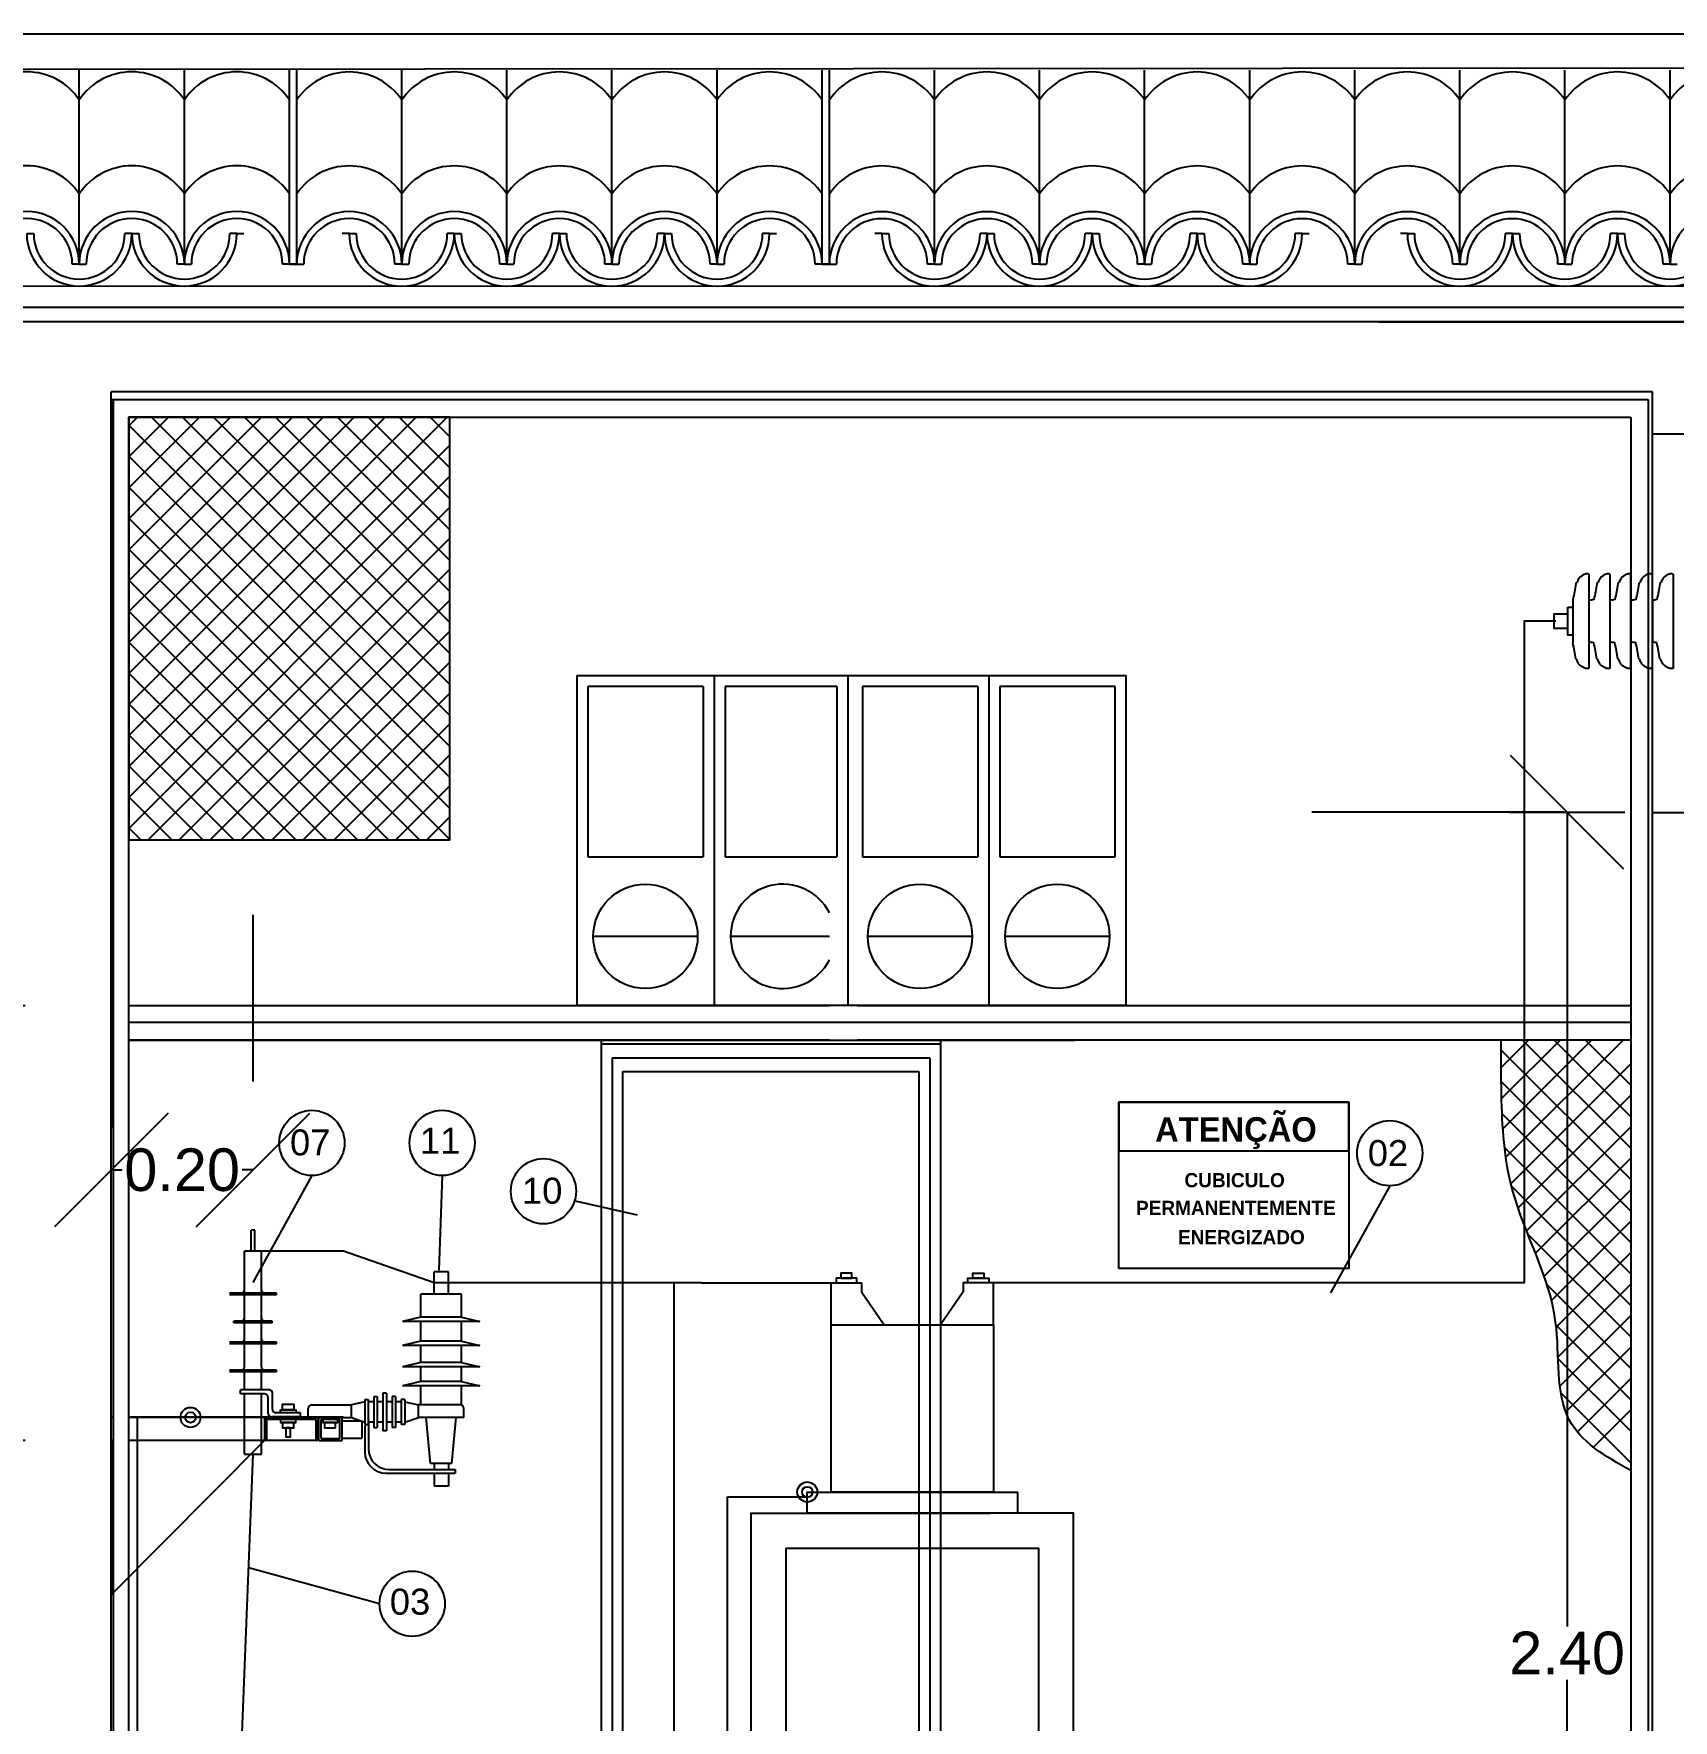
# Model space of a CAD drawing. Header units: metres. Extents: x 4188.7 to 4272.1, y 2012.8 to 2020.9.
# Drawn here: x 4216.593 to 4217.749, y 2016.659 to 2017.848 of the extents above; entities that cross this region are included whole.
import ezdxf

# ---------------------------------------------------------------- set-up
doc = ezdxf.new("R2010")
doc.units = ezdxf.units.M
for name, pattern in [('DASHDOT', [25.4, 12.7, -6.35, 0, -6.35]), ('HIDDEN', [9.525, 6.35, -3.175]), ('TRAÇO-PTO_P', [0.5, 0.25, -0.125, 0, -0.125])]:
    doc.linetypes.add(name, pattern=pattern)
for name, color, linetype in [('0E-Arquitetura', 1, 'Continuous'), ('A-COTAS', 7, 'Continuous'), ('A-FORMATOINTERNO', 22, 'Continuous'), ('A-JANEL', 4, 'Continuous'), ('A-PARED', 7, 'Continuous'), ('A-TELHA', 9, 'Continuous'), ('CONSTRUIR', 7, 'Continuous'), ('E-ALTATENSAO', 5, 'Continuous'), ('E-ARQ-PORTAS', 11, 'Continuous'), ('E-ATERRAMENTO', 3, 'TRAÇO-PTO_P'), ('E-CANALETA', 6, 'Continuous'), ('E-EQUIPAMENTOS', 130, 'Continuous'), ('E-TELAPROTEÇÃO', 2, 'Continuous'), ('FORMATO_LEGENDA', 7, 'Continuous'), ('JANELA', 7, 'Continuous'), ('MALHA-DE-TERRA', 7, 'Continuous'), ('PORTA', 7, 'Continuous')]:
    doc.layers.add(name, color=color, linetype=linetype)
doc.styles.add('arial', font='arial.ttf')
doc.styles.get("Standard").update_dxf_attribs({"font": 'arial.ttf'})
doc.styles.add('TECHNICBOLD', font='teb_____.pfb')
doc.dimstyles.get("Standard").update_dxf_attribs({"dimtxt": 0.03, "dimasz": 0.08, "dimexe": 0.18, "dimexo": 0.0625, "dimgap": 0.0035, "dimtad": 0, "dimtih": 1, "dimtoh": 1, "dimdec": 4, "dimzin": 0, "dimdsep": 46, "dimtxsty": 'Standard', "dimblk": 'OBLIQUE', "dimcen": 0.05, "dimadec": 0, "dimazin": 0, "dimtfac": 1, "dimtdec": 4, "dimtofl": 0, "dimtmove": 0, "dimatfit": 3, "dimldrblk": 'OBLIQUE', "dimfxl": 1, "dimtolj": 1, "dimtzin": 0, "dimarcsym": 0})

# ---------------------------------------------------------------- blocks, each defined once
blk = doc.blocks.new('_OBLIQUE')
at = {"color": 0, "linetype": 'ByBlock'}
blk.add_line((-0.5, -0.5), (0.5, 0.5), dxfattribs=at)
blk = doc.blocks.new('*D45')
at = {"color": 0, "lineweight": -2, "transparency": 16777216}
for p, q in [((4216.648, 2017.1095), (4216.648, 2017.227)), ((4216.7479, 2017.1095), (4216.7479, 2017.227)), ((4216.648, 2017.047), (4216.6555, 2017.047)), ((4216.7479, 2017.047), (4216.7403, 2017.047))]:
    blk.add_line(p, q, dxfattribs=at)
at = {"color": 0, "lineweight": -2, "transparency": 16777216, "xscale": 0.08, "yscale": 0.08, "zscale": 0.08, "rotation": 180}
blk.add_blockref('_OBLIQUE', (4216.648, 2017.047), dxfattribs=at)
at = {"color": 0, "lineweight": -2, "transparency": 16777216, "xscale": 0.08, "yscale": 0.08, "zscale": 0.08}
blk.add_blockref('_OBLIQUE', (4216.7479, 2017.047), dxfattribs=at)
at = {"color": 0, "transparency": 16777216, "insert": (4216.6979, 2017.047), "char_height": 0.03, "attachment_point": 5}
blk.add_mtext('\\A1;0.20', dxfattribs=at)
blk = doc.blocks.new('*D46')
at = {"color": 0, "lineweight": -2, "transparency": 16777216}
for p, q in [((4216.5871, 2016.8562), (4216.2684, 2016.8562)), ((4216.4484, 2016.8562), (4216.4484, 2016.5037)), ((4216.4484, 2016.1135), (4216.4484, 2016.466)), ((4216.5855, 2016.1135), (4216.2684, 2016.1135))]:
    blk.add_line(p, q, dxfattribs=at)
at = {"color": 0, "lineweight": -2, "transparency": 16777216, "xscale": 0.08, "yscale": 0.08, "zscale": 0.08}
for p, rotation in [((4216.4484, 2016.8562), 90), ((4216.4484, 2016.1135), 270)]:
    blk.add_blockref('_OBLIQUE', p, dxfattribs=dict(at, rotation=rotation))
at = {"color": 0, "transparency": 16777216, "insert": (4216.4484, 2016.4848), "char_height": 0.03, "attachment_point": 5}
blk.add_mtext('\\A1;1.50', dxfattribs=at)
blk = doc.blocks.new('*D47')
at = {"color": 0, "lineweight": -2, "transparency": 16777216}
for p, q in [((4216.5871, 2017.1628), (4215.8617, 2017.1628)), ((4216.0417, 2017.1628), (4216.0417, 2016.657)), ((4216.0417, 2016.1135), (4216.0417, 2016.6193)), ((4216.5855, 2016.1135), (4215.8617, 2016.1135))]:
    blk.add_line(p, q, dxfattribs=at)
at = {"color": 0, "lineweight": -2, "transparency": 16777216, "xscale": 0.08, "yscale": 0.08, "zscale": 0.08}
for p, rotation in [((4216.0417, 2017.1628), 90), ((4216.0417, 2016.1135), 270)]:
    blk.add_blockref('_OBLIQUE', p, dxfattribs=dict(at, rotation=rotation))
at = {"color": 0, "transparency": 16777216, "insert": (4216.0417, 2016.6381), "char_height": 0.03, "attachment_point": 5}
blk.add_mtext('\\A1;2.10', dxfattribs=at)
blk = doc.blocks.new('*D49')
at = {"color": 0, "lineweight": -2, "transparency": 16777216}
for p, q in [((4217.6724, 2017.2992), (4217.4946, 2017.2992)), ((4217.6746, 2017.2992), (4217.6746, 2016.7251)), ((4217.6746, 2016.1135), (4217.6746, 2016.6875)), ((4217.6724, 2016.1135), (4217.4946, 2016.1135))]:
    blk.add_line(p, q, dxfattribs=at)
at = {"color": 0, "lineweight": -2, "transparency": 16777216, "xscale": 0.08, "yscale": 0.08, "zscale": 0.08}
for p, rotation in [((4217.6746, 2017.2992), 90), ((4217.6746, 2016.1135), 270)]:
    blk.add_blockref('_OBLIQUE', p, dxfattribs=dict(at, rotation=rotation))
at = {"color": 0, "transparency": 16777216, "insert": (4217.6746, 2016.7063), "char_height": 0.03, "attachment_point": 5}
blk.add_mtext('\\A1;2.40', dxfattribs=at)

msp = doc.modelspace()

# ---------------------------------------------------------------- hatches: boundary and pattern name
at = {"layer": '0E-Arquitetura'}
h = msp.add_hatch(dxfattribs=at)
h.set_pattern_fill('NET', color=1, scale=0.123512, angle=45, style=0)
h.set_pattern_definition([(45, (4171.40935, 2018.237813), (-0.0109170443, 0.0109170443), []), (135, (4171.40935, 2018.237813), (-0.0109170443, -0.0109170443), [])])
h.paths.add_polyline_path([(4216.88677, 2017.47209), (4216.88677, 2017.27973), (4216.68254, 2017.27973), (4216.68254, 2017.47209)], flags=16)
h.paths.add_polyline_path([(4216.68254, 2017.47209), (4216.68254, 2017.27973), (4216.66031, 2017.27973), (4216.66031, 2017.57785), (4216.88677, 2017.57785), (4216.88677, 2017.47209)])

# ---------------------------------------------------------------- linework, layer by layer
at = {"color": 4}
for p, q in [((4216.74664, 2016.98984), (4216.74664, 2017.00466)), ((4216.74911, 2017.00466), (4216.74664, 2017.00466)), ((4216.74911, 2016.98984), (4216.74911, 2017.00466)), ((4216.7538, 2016.98984), (4216.74194, 2016.98984)), ((4216.74194, 2016.90832), (4216.74194, 2016.98984)), ((4216.7538, 2016.90832), (4216.7538, 2016.98984)), ((4216.87555, 2016.95949), (4216.87555, 2016.9753)), ((4216.88564, 2016.9753), (4216.87555, 2016.9753)), ((4216.88564, 2016.95949), (4216.88564, 2016.9753)), ((4216.73947, 2016.9602), (4216.73132, 2016.9602)), ((4216.76442, 2016.95896), (4216.73132, 2016.95896)), ((4216.76442, 2016.9602), (4216.73947, 2016.9602)), ((4216.76442, 2016.95896), (4216.76442, 2016.9602)), ((4216.89492, 2016.95949), (4216.86627, 2016.95949)), ((4216.86627, 2016.94334), (4216.86627, 2016.95949)), ((4216.89492, 2016.94334), (4216.89492, 2016.95949)), ((4216.73947, 2016.94044), (4216.73429, 2016.94044)), ((4216.73429, 2016.9392), (4216.73429, 2016.94044)), ((4216.76146, 2016.9392), (4216.73429, 2016.9392)), ((4216.76146, 2016.94044), (4216.73947, 2016.94044)), ((4216.76146, 2016.9392), (4216.76146, 2016.94044)), ((4216.86627, 2016.94334), (4216.85342, 2016.94016)), ((4216.90777, 2016.94016), (4216.85342, 2016.94016)), ((4216.89492, 2016.94334), (4216.86627, 2016.94334)), ((4216.86627, 2016.92642), (4216.86627, 2016.94016)), ((4216.89492, 2016.94334), (4216.90777, 2016.94016)), ((4216.89492, 2016.92642), (4216.89492, 2016.94016)), ((4216.73947, 2016.92561), (4216.73132, 2016.92561)), ((4216.76442, 2016.92438), (4216.73132, 2016.92438)), ((4216.76442, 2016.92561), (4216.73947, 2016.92561)), ((4216.76442, 2016.92438), (4216.76442, 2016.92561)), ((4216.86627, 2016.92642), (4216.85342, 2016.92323)), ((4216.90777, 2016.92323), (4216.85342, 2016.92323)), ((4216.89492, 2016.92642), (4216.86627, 2016.92642)), ((4216.86627, 2016.91128), (4216.86627, 2016.92323)), ((4216.89492, 2016.92642), (4216.90777, 2016.92323)), ((4216.89492, 2016.91128), (4216.89492, 2016.92323)), ((4216.86627, 2016.91128), (4216.85342, 2016.9081)), ((4216.89492, 2016.91128), (4216.86627, 2016.91128)), ((4216.89492, 2016.91128), (4216.90777, 2016.9081)), ((4216.73947, 2016.90585), (4216.73132, 2016.90585)), ((4216.76442, 2016.90462), (4216.73132, 2016.90462)), ((4216.76442, 2016.90585), (4216.73947, 2016.90585)), ((4216.74194, 2016.89211), (4216.74194, 2016.90462)), ((4216.7538, 2016.89211), (4216.7538, 2016.90462)), ((4216.76442, 2016.90462), (4216.76442, 2016.90585)), ((4216.90777, 2016.9081), (4216.85342, 2016.9081)), ((4216.86627, 2016.89795), (4216.85342, 2016.89476)), ((4216.86627, 2016.89795), (4216.86627, 2016.9081)), ((4216.89492, 2016.89795), (4216.86627, 2016.89795)), ((4216.89492, 2016.89795), (4216.89492, 2016.9081)), ((4216.89492, 2016.89795), (4216.90777, 2016.89476)), ((4216.73898, 2016.88914), (4216.73898, 2016.89211)), ((4216.75907, 2016.89211), (4216.73898, 2016.89211)), ((4216.75611, 2016.88914), (4216.73898, 2016.88914)), ((4216.74194, 2016.84661), (4216.74194, 2016.88914)), ((4216.7538, 2016.84661), (4216.7538, 2016.88914)), ((4216.75858, 2016.87535), (4216.75858, 2016.88667)), ((4216.76154, 2016.87831), (4216.76154, 2016.88964)), ((4216.83305, 2016.88731), (4216.83552, 2016.88731)), ((4216.83305, 2016.88731), (4216.83305, 2016.86539)), ((4216.83552, 2016.88731), (4216.83552, 2016.86539)), ((4216.842, 2016.88953), (4216.83953, 2016.88953)), ((4216.83953, 2016.88953), (4216.83953, 2016.86317)), ((4216.842, 2016.88953), (4216.842, 2016.86317)), ((4216.84848, 2016.88731), (4216.84601, 2016.88731)), ((4216.84601, 2016.88731), (4216.84601, 2016.86539)), ((4216.84848, 2016.88731), (4216.84848, 2016.86539)), ((4216.90777, 2016.89476), (4216.85342, 2016.89476)), ((4216.86627, 2016.88138), (4216.86627, 2016.89476)), ((4216.89492, 2016.88121), (4216.89492, 2016.89476)), ((4216.78132, 2016.87584), (4216.76401, 2016.87584)), ((4216.78132, 2016.87288), (4216.78132, 2016.87584)), ((4216.78689, 2016.87254), (4216.78689, 2016.87891)), ((4216.78936, 2016.88138), (4216.81744, 2016.88138)), ((4216.82668, 2016.88345), (4216.81744, 2016.88138)), ((4216.81744, 2016.87254), (4216.81744, 2016.88138)), ((4216.82668, 2016.8851), (4216.82915, 2016.8851)), ((4216.82668, 2016.8851), (4216.82668, 2016.86761)), ((4216.82915, 2016.8851), (4216.82915, 2016.86761)), ((4216.83305, 2016.88345), (4216.82915, 2016.88345)), ((4216.83953, 2016.88345), (4216.83552, 2016.88345)), ((4216.84601, 2016.88345), (4216.842, 2016.88345)), ((4216.85238, 2016.88345), (4216.84848, 2016.88345)), ((4216.85485, 2016.8851), (4216.85238, 2016.8851)), ((4216.85238, 2016.8851), (4216.85238, 2016.86761)), ((4216.85485, 2016.8851), (4216.85485, 2016.86761)), ((4216.85485, 2016.88345), (4216.8647, 2016.88138)), ((4216.8647, 2016.87254), (4216.8647, 2016.88138)), ((4216.89402, 2016.88138), (4216.8647, 2016.88138)), ((4216.89649, 2016.87254), (4216.89649, 2016.87891)), ((4216.78132, 2016.87288), (4216.76105, 2016.87288)), ((4216.78566, 2016.87254), (4216.81744, 2016.87254)), ((4216.8107, 2016.87025), (4216.82454, 2016.87025)), ((4216.81744, 2016.87254), (4216.82668, 2016.86926)), ((4216.82454, 2016.87025), (4216.82454, 2016.85791)), ((4216.82668, 2016.86761), (4216.82915, 2016.86761)), ((4216.83305, 2016.86926), (4216.82915, 2016.86926)), ((4216.83305, 2016.86539), (4216.83552, 2016.86539)), ((4216.83953, 2016.86926), (4216.83552, 2016.86926)), ((4216.842, 2016.86317), (4216.83953, 2016.86317)), ((4216.84601, 2016.86926), (4216.842, 2016.86926)), ((4216.84848, 2016.86539), (4216.84601, 2016.86539)), ((4216.85238, 2016.86926), (4216.84848, 2016.86926)), ((4216.85485, 2016.86761), (4216.85238, 2016.86761)), ((4216.85485, 2016.86926), (4216.8647, 2016.87254)), ((4216.89649, 2016.87254), (4216.8647, 2016.87254)), ((4216.87317, 2016.84011), (4216.87012, 2016.87254)), ((4216.88802, 2016.84011), (4216.89107, 2016.87254)), ((4216.8107, 2016.8579), (4216.82454, 2016.8579)), ((4216.74194, 2016.84661), (4216.7538, 2016.84661)), ((4216.88802, 2016.84011), (4216.87317, 2016.84011)), ((4216.87555, 2016.84011), (4216.87555, 2016.83573)), ((4216.88564, 2016.84011), (4216.88564, 2016.83573)), ((4216.87555, 2016.83326), (4216.87555, 2016.82412)), ((4216.88564, 2016.83326), (4216.88564, 2016.82412)), ((4216.88564, 2016.82412), (4216.87555, 2016.82412))]:
    msp.add_line(p, q, dxfattribs=at)
at = {"color": 1}
for p, q in [((4216.75748, 2016.87254), (4216.75748, 2016.85624)), ((4216.79211, 2016.87106), (4216.75748, 2016.87106)), ((4216.79211, 2016.87106), (4216.79211, 2016.85624)), ((4216.7936, 2016.87254), (4216.7936, 2016.85624)), ((4216.79588, 2016.87254), (4216.79438, 2016.87254)), ((4216.79438, 2016.85624), (4216.79438, 2016.87254)), ((4216.79885, 2016.87254), (4216.79438, 2016.87254)), ((4216.79587, 2016.85772), (4216.79587, 2016.87106)), ((4216.79885, 2016.87106), (4216.79587, 2016.87106)), ((4216.79885, 2016.87254), (4216.79885, 2016.87106)), ((4216.80622, 2016.87254), (4216.81069, 2016.87254)), ((4216.80622, 2016.87254), (4216.80622, 2016.87106)), ((4216.80622, 2016.87106), (4216.80921, 2016.87106)), ((4216.80921, 2016.85772), (4216.80921, 2016.87106)), ((4216.81069, 2016.85624), (4216.81069, 2016.87254)), ((4216.7936, 2016.85624), (4216.66031, 2016.85624)), ((4216.75748, 2016.85624), (4216.75599, 2016.85624)), ((4216.7936, 2016.85624), (4216.79211, 2016.85624)), ((4216.79438, 2016.85624), (4216.81069, 2016.85624)), ((4216.79587, 2016.85772), (4216.80921, 2016.85772))]:
    msp.add_line(p, q, dxfattribs=at)
at = {"color": 4}
for centre, start, end in [((4216.73947, 2016.96267), 270, 0), ((4216.75627, 2016.96267), 180, 270), ((4216.73947, 2016.94291), 270, 0), ((4216.75627, 2016.94291), 180, 270), ((4216.73947, 2016.92808), 270, 0), ((4216.75627, 2016.92808), 180, 270), ((4216.73947, 2016.90832), 270, 0), ((4216.75627, 2016.90832), 180, 270), ((4216.75611, 2016.88667), 0, 90), ((4216.75907, 2016.88964), 0, 90), ((4216.76105, 2016.87535), 180, 270), ((4216.76401, 2016.87831), 180, 270), ((4216.78936, 2016.87891), 90, 180), ((4216.89402, 2016.87891), 0, 90)]:
    msp.add_arc(centre, 0.00247, start, end, dxfattribs=at)
at = {"layer": '0E-Arquitetura', "color": 1}
for p, q in [((4216.64796, 2017.5902), (4217.73179, 2017.5902)), ((4216.64955, 2016.11583), (4216.64955, 2017.5902)), ((4217.73179, 2017.5902), (4217.73179, 2016.11583)), ((4216.66031, 2017.57785), (4217.71944, 2017.57785)), ((4216.66031, 2017.07685), (4216.66031, 2017.57785)), ((4217.17412, 2017.57785), (4217.71944, 2017.57785)), ((4217.71944, 2017.57785), (4217.71944, 2017.07685)), ((4216.66031, 2016.12888), (4216.66031, 2017.16331)), ((4217.15436, 2017.16281), (4216.66031, 2017.16281)), ((4217.71944, 2017.16281), (4217.17412, 2017.16281)), ((4217.71944, 2017.16331), (4217.71944, 2016.12888)), ((4217.71944, 2017.15096), (4216.66031, 2017.15096)), ((4216.66031, 2017.13861), (4217.15436, 2017.13861)), ((4217.15436, 2017.13861), (4216.66031, 2017.13861)), ((4217.14199, 2017.13861), (4217.32759, 2017.13861)), ((4217.71944, 2017.13861), (4217.17412, 2017.13861))]:
    msp.add_line(p, q, dxfattribs=at)
at = {"layer": '0E-Arquitetura'}
for p, q in [((4217.64749, 2017.13861), (4217.62812, 2017.11924)), ((4217.66968, 2017.13861), (4217.62838, 2017.09732)), ((4217.69186, 2017.13861), (4217.62934, 2017.07608)), ((4217.71404, 2017.13861), (4217.63142, 2017.05599)), ((4217.64323, 2017.13861), (4217.71944, 2017.0624)), ((4217.66542, 2017.13861), (4217.71944, 2017.08459)), ((4217.6876, 2017.13861), (4217.71944, 2017.10677)), ((4217.62815, 2017.13151), (4217.71944, 2017.04022)), ((4217.71944, 2017.12182), (4217.63495, 2017.03734)), ((4217.62818, 2017.1093), (4217.71944, 2017.01803)), ((4217.71944, 2017.09964), (4217.64002, 2017.02022)), ((4217.62875, 2017.08654), (4217.71944, 2016.99585)), ((4217.71944, 2017.07746), (4217.64606, 2017.00408)), ((4217.63058, 2017.06253), (4217.71944, 2016.97367)), ((4217.71944, 2017.05527), (4217.65241, 2016.98824)), ((4217.6354, 2017.03552), (4217.71944, 2016.95148)), ((4217.71944, 2017.03309), (4217.65846, 2016.97211)), ((4217.71944, 2017.01091), (4217.66359, 2016.95506)), ((4217.64698, 2017.00176), (4217.71944, 2016.9293)), ((4217.71944, 2016.98872), (4217.66694, 2016.93623)), ((4217.66046, 2016.9661), (4217.71944, 2016.90712)), ((4217.71944, 2016.96654), (4217.6682, 2016.9153)), ((4217.66679, 2016.93758), (4217.71944, 2016.88493)), ((4217.71944, 2016.94436), (4217.66955, 2016.89447)), ((4217.71944, 2016.92217), (4217.67364, 2016.87637)), ((4217.66825, 2016.91394), (4217.71944, 2016.86275)), ((4217.71944, 2016.89999), (4217.68183, 2016.86237)), ((4217.6702, 2016.88981), (4217.71944, 2016.84057)), ((4217.71944, 2016.87781), (4217.6932, 2016.85156))]:
    msp.add_line(p, q, dxfattribs=at)
at = {"layer": '0E-Arquitetura', "color": 1}
msp.add_lwpolyline([(4216.88677, 2017.57785), (4216.66031, 2017.57785), (4216.66031, 2017.27973), (4216.88677, 2017.27973)], close=True, dxfattribs=at)
at = {"layer": '0E-Arquitetura'}
msp.add_open_spline([(4217.71944, 2016.83521), (4217.70122, 2016.84504), (4217.66332, 2016.86831), (4217.67459, 2016.95323), (4217.63229, 2017.02145), (4217.62798, 2017.09068), (4217.62809, 2017.12586), (4217.62821, 2017.13861)], degree=3, knots=[0.01715932, 0.01715932, 0.01715932, 0.01715932, 0.13224573, 0.27282314, 0.47222625, 0.60839138, 0.68602325, 0.68602325, 0.68602325, 0.68602325], dxfattribs=at)
at = {"layer": 'A-COTAS'}
msp.add_line((4217.71535, 2017.29917), (4217.63381, 2017.29917), dxfattribs=at)
at = {"layer": 'A-FORMATOINTERNO', "ltscale": 10}
for p, q in [((4217.06394, 2016.9674), (4217.02564, 2016.9674)), ((4217.04479, 2016.94647), (4217.04479, 2016.9674))]:
    msp.add_line(p, q, dxfattribs=at)
at = {"layer": 'A-FORMATOINTERNO'}
msp.add_line((4216.74787, 2016.84661), (4216.72938, 2016.38693), dxfattribs=at)
at = {"layer": 'A-FORMATOINTERNO', "ltscale": 10}
for centre, radius in [((4216.7038, 2016.87254), 0.00706), ((4216.7038, 2016.87254), 0.00371), ((4217.13879, 2016.81995), 0.00706), ((4217.13879, 2016.81995), 0.00371)]:
    msp.add_circle(centre, radius, dxfattribs=at)
at = {"layer": 'A-JANEL'}
for points in [[(4217.73487, 2017.56596), (4217.73487, 2017.56596), (4217.73487, 2017.56596), (4217.73487, 2017.56596)], [(4217.73487, 2017.29917), (4217.73487, 2017.29917), (4217.73487, 2017.29917), (4217.73487, 2017.29917)]]:
    msp.add_lwpolyline(points, close=True, dxfattribs=at)
at = {"layer": 'A-PARED'}
for p, q in [((4220.69916, 2017.64501), (4216.0798, 2017.64501)), ((4217.54161, 2017.64501), (4220.69916, 2017.64501)), ((4216.64796, 2016.11346), (4216.64796, 2017.5956)), ((4217.73487, 2017.5956), (4216.64796, 2017.5956)), ((4216.64796, 2017.5902), (4216.64796, 2017.07685)), ((4217.73487, 2017.5956), (4216.99379, 2017.5956)), ((4217.73487, 2017.46715), (4217.73487, 2017.5956)), ((4217.73487, 2017.46715), (4217.73487, 2017.5956)), ((4217.73487, 2017.56596), (4217.80898, 2017.56596)), ((4216.64796, 2016.11346), (4216.64796, 2017.29917)), ((4217.73487, 2016.11346), (4217.73487, 2017.29917)), ((4217.73487, 2017.17566), (4217.73487, 2017.29917)), ((4217.73487, 2017.29917), (4217.80898, 2017.29917))]:
    msp.add_line(p, q, dxfattribs=at)
at = {"layer": 'A-PARED', "color": 1}
for p, q in [((4217.73487, 2017.46333), (4217.73487, 2017.56596)), ((4217.73487, 2017.29917), (4217.73487, 2017.40448))]:
    msp.add_line(p, q, dxfattribs=at)
at = {"layer": 'A-TELHA'}
for p, q in [((4216.62536, 2017.6857), (4216.62536, 2017.82252)), ((4216.69947, 2017.6857), (4216.69947, 2017.82252)), ((4216.77357, 2017.6857), (4216.77357, 2017.82252)), ((4216.7787, 2017.68567), (4216.7787, 2017.82249)), ((4216.85281, 2017.68567), (4216.85281, 2017.82249)), ((4216.92691, 2017.68567), (4216.92691, 2017.82249)), ((4217.00102, 2017.68567), (4217.00102, 2017.82249)), ((4217.07513, 2017.68567), (4217.07513, 2017.82249)), ((4217.14924, 2017.68567), (4217.14924, 2017.82249)), ((4217.15436, 2017.68564), (4217.15436, 2017.82245)), ((4217.22847, 2017.68564), (4217.22847, 2017.82245)), ((4217.30258, 2017.68564), (4217.30258, 2017.82245)), ((4217.37668, 2017.68564), (4217.37668, 2017.82245)), ((4217.45079, 2017.68564), (4217.45079, 2017.82245)), ((4217.5249, 2017.68564), (4217.5249, 2017.82245)), ((4217.5249, 2017.68564), (4217.5249, 2017.82245)), ((4217.599, 2017.68564), (4217.599, 2017.82245)), ((4217.67311, 2017.68564), (4217.67311, 2017.82245)), ((4217.74722, 2017.68564), (4217.74722, 2017.82245)), ((4216.58831, 2017.70731), (4216.59325, 2017.70731)), ((4216.66241, 2017.70731), (4216.65747, 2017.70731)), ((4216.66241, 2017.70731), (4216.66735, 2017.70731)), ((4216.73652, 2017.70731), (4216.73158, 2017.70731)), ((4216.73652, 2017.70731), (4216.74146, 2017.70731)), ((4216.81575, 2017.70728), (4216.81081, 2017.70728)), ((4216.81575, 2017.70728), (4216.82069, 2017.70728)), ((4216.88986, 2017.70728), (4216.88492, 2017.70728)), ((4216.88986, 2017.70728), (4216.8948, 2017.70728)), ((4216.96397, 2017.70728), (4216.95903, 2017.70728)), ((4216.96397, 2017.70728), (4216.96891, 2017.70728)), ((4217.03807, 2017.70728), (4217.03313, 2017.70728)), ((4217.03807, 2017.70728), (4217.04302, 2017.70728)), ((4217.11218, 2017.70728), (4217.10724, 2017.70728)), ((4217.11218, 2017.70728), (4217.11712, 2017.70728)), ((4217.19141, 2017.70725), (4217.18647, 2017.70725)), ((4217.19141, 2017.70725), (4217.19635, 2017.70725)), ((4217.26552, 2017.70725), (4217.26058, 2017.70725)), ((4217.26552, 2017.70725), (4217.27046, 2017.70725)), ((4217.33963, 2017.70725), (4217.33469, 2017.70725)), ((4217.33963, 2017.70725), (4217.34457, 2017.70725)), ((4217.41374, 2017.70725), (4217.4088, 2017.70725)), ((4217.41374, 2017.70725), (4217.41868, 2017.70725)), ((4217.48784, 2017.70725), (4217.4829, 2017.70725)), ((4217.48784, 2017.70725), (4217.49278, 2017.70725)), ((4217.56195, 2017.70725), (4217.55701, 2017.70725)), ((4217.56195, 2017.70725), (4217.56689, 2017.70725)), ((4217.63606, 2017.70725), (4217.63112, 2017.70725)), ((4217.63606, 2017.70725), (4217.641, 2017.70725)), ((4217.71017, 2017.70725), (4217.70523, 2017.70725)), ((4217.71017, 2017.70725), (4217.71511, 2017.70725)), ((4216.62536, 2017.6857), (4216.62042, 2017.6857)), ((4216.62536, 2017.6857), (4216.6303, 2017.6857)), ((4216.69947, 2017.6857), (4216.69453, 2017.6857)), ((4216.69947, 2017.6857), (4216.70441, 2017.6857)), ((4216.77357, 2017.6857), (4216.76863, 2017.6857)), ((4216.77357, 2017.6857), (4216.77851, 2017.6857)), ((4216.7787, 2017.68567), (4216.77376, 2017.68567)), ((4216.7787, 2017.68567), (4216.78364, 2017.68567)), ((4216.85281, 2017.68567), (4216.84787, 2017.68567)), ((4216.85281, 2017.68567), (4216.85775, 2017.68567)), ((4216.92691, 2017.68567), (4216.92197, 2017.68567)), ((4216.92691, 2017.68567), (4216.93185, 2017.68567)), ((4217.00102, 2017.68567), (4216.99608, 2017.68567)), ((4217.00102, 2017.68567), (4217.00596, 2017.68567)), ((4217.07513, 2017.68567), (4217.07019, 2017.68567)), ((4217.07513, 2017.68567), (4217.08007, 2017.68567)), ((4217.14924, 2017.68567), (4217.1443, 2017.68567)), ((4217.14924, 2017.68567), (4217.15418, 2017.68567)), ((4217.15436, 2017.68564), (4217.14942, 2017.68564)), ((4217.15436, 2017.68564), (4217.1593, 2017.68564)), ((4217.22847, 2017.68564), (4217.22353, 2017.68564)), ((4217.22847, 2017.68564), (4217.23341, 2017.68564)), ((4217.30258, 2017.68564), (4217.29763, 2017.68564)), ((4217.30258, 2017.68564), (4217.30752, 2017.68564)), ((4217.37668, 2017.68564), (4217.37174, 2017.68564)), ((4217.37668, 2017.68564), (4217.38162, 2017.68564)), ((4217.45079, 2017.68564), (4217.44585, 2017.68564)), ((4217.45079, 2017.68564), (4217.45573, 2017.68564)), ((4217.5249, 2017.68564), (4217.51996, 2017.68564)), ((4217.5249, 2017.68564), (4217.51996, 2017.68564)), ((4217.5249, 2017.68564), (4217.52984, 2017.68564)), ((4217.5249, 2017.68564), (4217.52984, 2017.68564)), ((4217.599, 2017.68564), (4217.59406, 2017.68564)), ((4217.599, 2017.68564), (4217.60395, 2017.68564)), ((4217.67311, 2017.68564), (4217.66817, 2017.68564)), ((4217.67311, 2017.68564), (4217.67805, 2017.68564)), ((4217.74722, 2017.68564), (4217.74228, 2017.68564)), ((4217.74722, 2017.68564), (4217.75216, 2017.68564))]:
    msp.add_line(p, q, dxfattribs=at)
for centre, radius, start, end in [((4216.58831, 2017.77664), 0.04462, 33.85503, 146.14497), ((4216.66241, 2017.77664), 0.04462, 33.85503, 146.14497), ((4216.73652, 2017.77664), 0.04462, 33.85503, 146.14497), ((4216.81575, 2017.7766), 0.04462, 33.85503, 146.14497), ((4216.88986, 2017.7766), 0.04462, 33.85503, 146.14497), ((4216.96397, 2017.7766), 0.04462, 33.85503, 146.14497), ((4217.03807, 2017.7766), 0.04462, 33.85503, 146.14497), ((4217.11218, 2017.7766), 0.04462, 33.85503, 146.14497), ((4217.19141, 2017.77657), 0.04462, 33.85503, 146.14497), ((4217.26552, 2017.77657), 0.04462, 33.85503, 146.14497), ((4217.33963, 2017.77657), 0.04462, 33.85503, 146.14497), ((4217.41374, 2017.77657), 0.04462, 33.85503, 146.14497), ((4217.48784, 2017.77657), 0.04462, 33.85503, 146.14497), ((4217.56195, 2017.77657), 0.04462, 33.85503, 146.14497), ((4217.63606, 2017.77657), 0.04462, 33.85503, 146.14497), ((4217.71017, 2017.77657), 0.04462, 33.85503, 146.14497), ((4217.78427, 2017.77657), 0.04462, 33.85503, 146.14497), ((4216.58831, 2017.71038), 0.04462, 33.85503, 146.14497), ((4216.66241, 2017.71038), 0.04462, 33.85503, 146.14497), ((4216.73652, 2017.71038), 0.04462, 33.85503, 146.14497), ((4216.81575, 2017.71035), 0.04462, 33.85503, 146.14497), ((4216.88986, 2017.71035), 0.04462, 33.85503, 146.14497), ((4216.96397, 2017.71035), 0.04462, 33.85503, 146.14497), ((4217.03807, 2017.71035), 0.04462, 33.85503, 146.14497), ((4217.11218, 2017.71035), 0.04462, 33.85503, 146.14497), ((4217.19141, 2017.71032), 0.04462, 33.85503, 146.14497), ((4217.26552, 2017.71032), 0.04462, 33.85503, 146.14497), ((4217.33963, 2017.71032), 0.04462, 33.85503, 146.14497), ((4217.41374, 2017.71032), 0.04462, 33.85503, 146.14497), ((4217.48784, 2017.71032), 0.04462, 33.85503, 146.14497), ((4217.56195, 2017.71032), 0.04462, 33.85503, 146.14497), ((4217.63606, 2017.71032), 0.04462, 33.85503, 146.14497), ((4217.71017, 2017.71032), 0.04462, 33.85503, 146.14497), ((4217.78427, 2017.71032), 0.04462, 33.85503, 146.14497), ((4216.58831, 2017.6857), 0.03705, 0, 180), ((4216.58831, 2017.6857), 0.03211, 0, 180), ((4216.66241, 2017.6857), 0.03705, 0, 180), ((4216.66241, 2017.6857), 0.03211, 0, 180), ((4216.73652, 2017.6857), 0.03705, 0, 180), ((4216.73652, 2017.6857), 0.03211, 0, 180), ((4216.81575, 2017.68567), 0.03705, 0, 180), ((4216.81575, 2017.68567), 0.03211, 0, 180), ((4216.88986, 2017.68567), 0.03705, 0, 180), ((4216.88986, 2017.68567), 0.03211, 0, 180), ((4216.96397, 2017.68567), 0.03705, 0, 180), ((4216.96397, 2017.68567), 0.03211, 0, 180), ((4217.03807, 2017.68567), 0.03705, 0, 180), ((4217.03807, 2017.68567), 0.03211, 0, 180), ((4217.11218, 2017.68567), 0.03705, 0, 180), ((4217.11218, 2017.68567), 0.03211, 0, 180), ((4217.19141, 2017.68564), 0.03705, 0, 180), ((4217.19141, 2017.68564), 0.03211, 0, 180), ((4217.26552, 2017.68564), 0.03705, 0, 180), ((4217.26552, 2017.68564), 0.03211, 0, 180), ((4217.33963, 2017.68564), 0.03705, 0, 180), ((4217.33963, 2017.68564), 0.03211, 0, 180), ((4217.41374, 2017.68564), 0.03705, 0, 180), ((4217.41374, 2017.68564), 0.03211, 0, 180), ((4217.48784, 2017.68564), 0.03705, 0, 180), ((4217.48784, 2017.68564), 0.03211, 0, 180), ((4217.56195, 2017.68564), 0.03705, 0, 180), ((4217.56195, 2017.68564), 0.03211, 0, 180), ((4217.63606, 2017.68564), 0.03705, 0, 180), ((4217.63606, 2017.68564), 0.03211, 0, 180), ((4217.71017, 2017.68564), 0.03705, 0, 180), ((4217.71017, 2017.68564), 0.03211, 0, 180), ((4217.78427, 2017.68564), 0.03705, 0, 180), ((4216.62536, 2017.70731), 0.03705, 180, 360), ((4216.62536, 2017.70731), 0.03211, 180, 360), ((4216.69947, 2017.70731), 0.03705, 180, 360), ((4216.69947, 2017.70731), 0.03211, 180, 360), ((4216.85281, 2017.70728), 0.03705, 180, 360), ((4216.85281, 2017.70728), 0.03211, 180, 360), ((4216.92691, 2017.70728), 0.03705, 180, 360), ((4216.92691, 2017.70728), 0.03211, 180, 360), ((4217.00102, 2017.70728), 0.03705, 180, 360), ((4217.00102, 2017.70728), 0.03211, 180, 360), ((4217.07513, 2017.70728), 0.03705, 180, 360), ((4217.07513, 2017.70728), 0.03211, 180, 360), ((4217.22847, 2017.70725), 0.03705, 180, 360), ((4217.22847, 2017.70725), 0.03211, 180, 360), ((4217.30258, 2017.70725), 0.03705, 180, 360), ((4217.30258, 2017.70725), 0.03211, 180, 360), ((4217.37668, 2017.70725), 0.03705, 180, 360), ((4217.37668, 2017.70725), 0.03211, 180, 360), ((4217.45079, 2017.70725), 0.03705, 180, 360), ((4217.45079, 2017.70725), 0.03211, 180, 360), ((4217.599, 2017.70725), 0.03705, 180, 360), ((4217.599, 2017.70725), 0.03211, 180, 360), ((4217.67311, 2017.70725), 0.03705, 180, 360), ((4217.67311, 2017.70725), 0.03211, 180, 360), ((4217.74722, 2017.70725), 0.03705, 180, 360), ((4217.74722, 2017.70725), 0.03211, 180, 360)]:
    msp.add_arc(centre, radius, start, end, dxfattribs=at)
at = {"layer": 'CONSTRUIR', "ltscale": 10}
for p, q in [((4216.78943, 2017.04307), (4216.74775, 2016.96769)), ((4216.88127, 2017.04307), (4216.87902, 2016.97637)), ((4217.54953, 2017.03585), (4217.50784, 2016.96046)), ((4216.8372, 2016.74117), (4216.74465, 2016.76641))]:
    msp.add_line(p, q, dxfattribs=at)
at = {"layer": 'E-ALTATENSAO'}
msp.add_line((4217.06394, 2016.9674), (4217.15745, 2016.9674), dxfattribs=at)
for points in [[(4217.66676, 2017.4339), (4217.64432, 2017.4339), (4217.64432, 2016.9674), (4217.26672, 2016.9674)], [(4217.02564, 2016.9674), (4216.87568, 2016.9674), (4216.81161, 2016.98969), (4216.7538, 2016.98969)], [(4217.20969, 2016.64642), (4217.04479, 2016.64642), (4217.04479, 2016.9674)]]:
    msp.add_lwpolyline(points, dxfattribs=at)
at = {"layer": 'E-ARQ-PORTAS', "ltscale": 10}
for p, q in [((4216.02225, 2017.84815), (4221.23516, 2017.84805)), ((4216.02225, 2017.82259), (4221.23516, 2017.82703)), ((4216.02225, 2017.67029), (4221.23516, 2017.6702)), ((4216.02225, 2017.65547), (4221.23516, 2017.65537))]:
    msp.add_line(p, q, dxfattribs=at)
at = {"layer": 'E-ATERRAMENTO', "color": 70}
msp.add_line((4216.66146, 2016.87284), (4216.81176, 2016.87284), dxfattribs=at)
at = {"layer": 'E-ATERRAMENTO', "ltscale": 10}
msp.add_lwpolyline([(4217.08253, 2016.14485), (4217.08253, 2016.41197), (4217.13962, 2016.41197), (4217.08253, 2016.41197), (4217.08253, 2016.81655), (4217.13962, 2016.81655)], dxfattribs=at)
at = {"layer": 'E-CANALETA'}
for p, q in [((4216.64955, 2016.87254), (4216.64796, 2016.87254)), ((4216.7936, 2016.87254), (4216.66031, 2016.87254)), ((4216.75599, 2016.87254), (4216.75599, 2016.85624))]:
    msp.add_line(p, q, dxfattribs=at)
for points in [[(4216.77802, 2016.87584), (4216.76731, 2016.87584), (4216.76731, 2016.878), (4216.77802, 2016.878)], [(4216.77657, 2016.878), (4216.76876, 2016.878), (4216.76876, 2016.88179), (4216.77657, 2016.88179)], [(4216.77802, 2016.87106), (4216.76731, 2016.87106), (4216.76731, 2016.8689), (4216.77802, 2016.8689)], [(4216.77657, 2016.8689), (4216.76876, 2016.8689), (4216.76876, 2016.86511), (4216.77657, 2016.86511)], [(4216.77439, 2016.86511), (4216.77094, 2016.86511), (4216.77094, 2016.85881), (4216.77439, 2016.85881)], [(4216.80773, 2016.87106), (4216.79703, 2016.87106), (4216.79703, 2016.8689), (4216.80773, 2016.8689)], [(4216.80617, 2016.8689), (4216.79837, 2016.8689), (4216.79837, 2016.86511), (4216.80617, 2016.86511)]]:
    msp.add_lwpolyline(points, close=True, dxfattribs=at)
for points in [[(4216.64955, 2016.85624), (4216.64796, 2016.85624), (4216.64796, 2016.74755), (4216.75599, 2016.85624)], [(4216.75599, 2016.85624), (4216.66031, 2016.85624)]]:
    msp.add_lwpolyline(points, dxfattribs=at)
for centre in [(4216.78943, 2017.06607), (4216.88127, 2017.06607), (4217.54953, 2017.05885), (4216.95272, 2017.03203), (4216.8602, 2016.74117)]:
    msp.add_circle(centre, 0.023, dxfattribs=at)
at = {"layer": 'E-EQUIPAMENTOS', "color": 1}
for p, q in [((4217.69003, 2017.46713), (4217.69003, 2017.40068)), ((4217.70485, 2017.46713), (4217.70485, 2017.40068)), ((4217.71967, 2017.40068), (4217.71967, 2017.46713)), ((4217.73449, 2017.46713), (4217.73449, 2017.40068)), ((4217.74931, 2017.46713), (4217.74931, 2017.40068)), ((4217.6786, 2017.44919), (4217.6786, 2017.41862)), ((4217.73487, 2017.44872), (4217.73487, 2017.41909)), ((4217.73487, 2017.41909), (4217.73487, 2017.44872))]:
    msp.add_line(p, q, dxfattribs=at)
for points in [[(4217.69003, 2017.46713, 0.0472263), (4217.68849, 2017.46727, 0.0742475), (4217.68752, 2017.46713, 0.0583552), (4217.68571, 2017.46634, 0.0458925), (4217.68367, 2017.46487, 0.1276703), (4217.68228, 2017.46286, -0.1065713), (4217.68072, 2017.46038, -0.0267064), (4217.6786, 2017.44919, -0.0883096)], [(4217.70485, 2017.46713, 0.0472263), (4217.70332, 2017.46727, 0.0742475), (4217.70234, 2017.46713, 0.0583552), (4217.70053, 2017.46634, 0.0458925), (4217.69849, 2017.46487, 0.1276703), (4217.6971, 2017.46286, -0.1065713), (4217.69554, 2017.46038, -0.0267064), (4217.69342, 2017.44919, -0.0883096), (4217.69003, 2017.44873)], [(4217.71967, 2017.46713, 0.0472263), (4217.71814, 2017.46727, 0.0742475), (4217.71717, 2017.46713, 0.0583552), (4217.71536, 2017.46634, 0.0458925), (4217.71331, 2017.46487, 0.1276703), (4217.71192, 2017.46286, -0.1065713), (4217.71036, 2017.46038, -0.0267064), (4217.70824, 2017.44919, -0.0883096), (4217.70485, 2017.44873)], [(4217.73449, 2017.46713, 0.0472263), (4217.73296, 2017.46727, 0.0742475), (4217.73199, 2017.46713, 0.0583552), (4217.73018, 2017.46634, 0.0458925), (4217.72814, 2017.46487, 0.1276703), (4217.72674, 2017.46286, -0.1065713), (4217.72518, 2017.46038, -0.0267064), (4217.72306, 2017.44919, -0.0883096), (4217.71967, 2017.44873)], [(4217.74931, 2017.46713, 0.0472263), (4217.74778, 2017.46727, 0.0742475), (4217.74681, 2017.46713, 0.0583552), (4217.745, 2017.46634, 0.0458925), (4217.74296, 2017.46487, 0.1276703), (4217.74156, 2017.46286, -0.1065713), (4217.74001, 2017.46038, -0.0267064), (4217.73788, 2017.44919, -0.0883096), (4217.73449, 2017.44873)], [(4217.69003, 2017.40068, -0.0472263), (4217.68849, 2017.40053, -0.0742475), (4217.68752, 2017.40068, -0.0583552), (4217.68571, 2017.40147, -0.0458925), (4217.68367, 2017.40293, -0.1276703), (4217.68228, 2017.40495, 0.1065713), (4217.68072, 2017.40743, 0.0267064), (4217.6786, 2017.41862, 0.0883096)], [(4217.70485, 2017.40068, -0.0472263), (4217.70332, 2017.40053, -0.0742475), (4217.70234, 2017.40068, -0.0583552), (4217.70053, 2017.40147, -0.0458925), (4217.69849, 2017.40293, -0.1276703), (4217.6971, 2017.40495, 0.1065713), (4217.69554, 2017.40743, 0.0267064), (4217.69342, 2017.41862, 0.0883096), (4217.69003, 2017.41908)], [(4217.71967, 2017.40068, -0.0472263), (4217.71814, 2017.40053, -0.0742475), (4217.71717, 2017.40068, -0.0583552), (4217.71536, 2017.40147, -0.0458925), (4217.71331, 2017.40293, -0.1276703), (4217.71192, 2017.40495, 0.1065713), (4217.71036, 2017.40743, 0.0267064), (4217.70824, 2017.41862, 0.0883096), (4217.70485, 2017.41908)], [(4217.73449, 2017.40068, -0.0472263), (4217.73296, 2017.40053, -0.0742475), (4217.73199, 2017.40068, -0.0583552), (4217.73018, 2017.40147, -0.0458925), (4217.72814, 2017.40293, -0.1276703), (4217.72674, 2017.40495, 0.1065713), (4217.72518, 2017.40743, 0.0267064), (4217.72306, 2017.41862, 0.0883096), (4217.71967, 2017.41908)], [(4217.74931, 2017.40068, -0.0472263), (4217.74778, 2017.40053, -0.0742475), (4217.74681, 2017.40068, -0.0583552), (4217.745, 2017.40147, -0.0458925), (4217.74296, 2017.40293, -0.1276703), (4217.74156, 2017.40495, 0.1065713), (4217.74001, 2017.40743, 0.0267064), (4217.73788, 2017.41862, 0.0883096), (4217.73449, 2017.41908)]]:
    msp.add_lwpolyline(points, format="xyb", dxfattribs=at)
for points in [[(4217.67521, 2017.43884), (4217.66532, 2017.43884), (4217.66532, 2017.42896), (4217.67521, 2017.42896)], [(4217.67521, 2017.44378), (4217.6786, 2017.44378), (4217.6786, 2017.42402), (4217.67521, 2017.42402)]]:
    msp.add_lwpolyline(points, close=True, dxfattribs=at)
at = {"layer": 'E-EQUIPAMENTOS'}
for points in [[(4217.35854, 2017.09489), (4217.35854, 2017.0604), (4217.52064, 2017.0604), (4217.52064, 2017.09489)], [(4217.35854, 2016.97763), (4217.35854, 2017.09489), (4217.52064, 2017.09489), (4217.52064, 2016.97763)]]:
    msp.add_lwpolyline(points, close=True, dxfattribs=at)
at = {"layer": 'E-EQUIPAMENTOS', "color": 1}
for points in [[(4217.15565, 2016.93794), (4217.15565, 2016.9674), (4217.17709, 2016.9674), (4217.17709, 2016.96118), (4217.19307, 2016.93794)], [(4217.27014, 2016.93794), (4217.27014, 2016.9674), (4217.2487, 2016.9674), (4217.2487, 2016.96118), (4217.23273, 2016.93794)], [(4217.19779, 2016.81995), (4217.15565, 2016.81995), (4217.15565, 2016.93794), (4217.19779, 2016.93794)], [(4217.19779, 2016.93794), (4217.27014, 2016.93794), (4217.27014, 2016.81995), (4217.19779, 2016.81995)], [(4217.19779, 2016.80513), (4217.13879, 2016.80513), (4217.13879, 2016.81995), (4217.19779, 2016.81995)], [(4217.19779, 2016.81995), (4217.28701, 2016.81995), (4217.28701, 2016.80513)]]:
    msp.add_lwpolyline(points, dxfattribs=at)
at = {"layer": 'E-EQUIPAMENTOS'}
for points in [[(4217.09927, 2016.11346), (4217.09927, 2016.80513), (4217.19779, 2016.80513)], [(4217.19779, 2016.80513), (4217.26774, 2016.80513)], [(4217.32653, 2016.12888), (4217.32653, 2016.80513), (4217.19779, 2016.80513)], [(4217.12397, 2016.11346), (4217.12397, 2016.78042), (4217.19779, 2016.78042)], [(4217.19779, 2016.78042), (4217.30183, 2016.78042), (4217.30183, 2016.12888)]]:
    msp.add_lwpolyline(points, dxfattribs=at)
at = {"layer": 'E-TELAPROTEÇÃO'}
for p, q in [((4216.8268, 2016.86669), (4216.8268, 2016.84808)), ((4216.82927, 2016.86926), (4216.82927, 2016.85055)), ((4216.84162, 2016.83326), (4216.8904, 2016.83326)), ((4216.84409, 2016.83573), (4216.8904, 2016.83573)), ((4216.8904, 2016.83573), (4216.8904, 2016.83326))]:
    msp.add_line(p, q, dxfattribs=at)
for points in [[(4217.15906, 2016.9674), (4217.17369, 2016.9674), (4217.17369, 2016.97063), (4217.15906, 2016.97063)], [(4217.16249, 2016.97063), (4217.17026, 2016.97063), (4217.17026, 2016.97428), (4217.16249, 2016.97428)], [(4217.26674, 2016.9674), (4217.25211, 2016.9674), (4217.25211, 2016.97063), (4217.26674, 2016.97063)], [(4217.26331, 2016.97063), (4217.25554, 2016.97063), (4217.25554, 2016.97428), (4217.26331, 2016.97428)]]:
    msp.add_lwpolyline(points, close=True, dxfattribs=at)
for centre in [(4216.84409, 2016.85055), (4216.84162, 2016.84808)]:
    msp.add_arc(centre, 0.01482, 180, 270, dxfattribs=at)
at = {"layer": 'FORMATO_LEGENDA'}
msp.add_line((4216.97402, 2017.02541), (4217.01889, 2017.01545), dxfattribs=at)
at = {"layer": 'JANELA', "linetype": 'HIDDEN', "ltscale": 0.5}
for p, q in [((4216.97624, 2017.39571), (4216.97624, 2017.16331)), ((4216.97624, 2017.39571), (4217.15436, 2017.39571)), ((4216.98398, 2017.38797), (4216.98398, 2017.26789)), ((4217.06532, 2017.38797), (4216.98398, 2017.38797)), ((4217.06532, 2017.38797), (4217.06532, 2017.26789)), ((4217.07307, 2017.39571), (4217.07307, 2017.16331)), ((4217.07307, 2017.39571), (4217.36357, 2017.39571)), ((4217.08082, 2017.38797), (4217.08082, 2017.26789)), ((4217.15958, 2017.38797), (4217.08082, 2017.38797)), ((4217.15958, 2017.38797), (4217.15958, 2017.26789)), ((4217.16733, 2017.39571), (4217.16733, 2017.16331)), ((4217.17765, 2017.38797), (4217.17765, 2017.26789)), ((4217.25899, 2017.38797), (4217.17765, 2017.38797)), ((4217.25899, 2017.38797), (4217.25899, 2017.26789)), ((4217.26674, 2017.39571), (4217.26674, 2017.26545)), ((4217.26674, 2017.39571), (4217.26674, 2017.16331)), ((4217.27448, 2017.38797), (4217.27448, 2017.26789)), ((4217.35582, 2017.38797), (4217.27448, 2017.38797)), ((4217.35582, 2017.26789), (4217.35582, 2017.38797)), ((4217.36357, 2017.26545), (4217.36357, 2017.39571)), ((4217.36357, 2017.16331), (4217.36357, 2017.39571)), ((4216.98398, 2017.26789), (4217.06532, 2017.26789)), ((4217.08082, 2017.26789), (4217.15958, 2017.26789)), ((4217.17765, 2017.26789), (4217.25899, 2017.26789)), ((4217.27448, 2017.26789), (4217.35582, 2017.26789)), ((4216.97624, 2017.24996), (4216.97624, 2017.16331)), ((4217.07307, 2017.24996), (4217.07307, 2017.16331)), ((4217.06145, 2017.21173), (4216.98786, 2017.21173)), ((4217.15436, 2017.21173), (4217.08469, 2017.21173)), ((4217.25512, 2017.21173), (4217.18152, 2017.21173)), ((4217.35195, 2017.21173), (4217.27836, 2017.21173)), ((4216.97624, 2017.16331), (4217.26674, 2017.16331)), ((4217.17412, 2017.16331), (4217.36357, 2017.16331))]:
    msp.add_line(p, q, dxfattribs=at)
for centre in [(4217.02465, 2017.21173), (4217.21832, 2017.21173), (4217.31515, 2017.21173)]:
    msp.add_circle(centre, 0.0368, dxfattribs=at)
msp.add_arc((4217.12149, 2017.21173), 0.0368, 26.6937, 333.3063, dxfattribs=at)
at = {"layer": 'MALHA-DE-TERRA', "color": 1, "linetype": 'DASHDOT', "ltscale": 0.5}
msp.add_line((4216.6664, 2016.10506), (4216.6664, 2016.87284), dxfattribs=at)
at = {"layer": 'PORTA', "color": 2}
for p, q in [((4216.9935, 2017.1385), (4216.9935, 2016.12888)), ((4216.9935, 2017.13598), (4217.23274, 2017.13598)), ((4217.23274, 2017.1385), (4217.23274, 2016.12888)), ((4217.0011, 2017.126), (4217.22515, 2017.126)), ((4217.0011, 2017.126), (4217.0011, 2016.12888)), ((4217.22515, 2017.126), (4217.22515, 2016.12888)), ((4217.00869, 2016.14343), (4217.00869, 2017.11651)), ((4217.00869, 2017.11651), (4217.21755, 2017.11651)), ((4217.21755, 2017.11651), (4217.21755, 2016.14343))]:
    msp.add_line(p, q, dxfattribs=at)

# ---------------------------------------------------------------- texts
at = {"color": 7, "style": 'arial'}
for s, p in [('07', (4216.77398, 2017.05725)), ('11', (4216.86555, 2017.0584)), ('02', (4217.53402, 2017.04974)), ('10', (4216.93758, 2017.02321)), ('03', (4216.84436, 2016.73346))]:
    msp.add_text(s, height=0.018351, dxfattribs=at).set_placement(p)
at = {"layer": 'E-EQUIPAMENTOS', "style": 'TECHNICBOLD'}
for s, height, p in [('ATENÇÃO', 0.017244, (4217.38407, 2017.067)), ('CUBICULO', 0.010028, (4217.40476, 2017.03481)), ('PERMANENTEMENTE', 0.0100281, (4217.37058, 2017.01524)), ('ENERGIZADO', 0.010028, (4217.40021, 2016.99461))]:
    msp.add_text(s, height=height, dxfattribs=at).set_placement(p)

# ---------------------------------------------------------------- dimensions: what is measured, and where the dimension line sits
for base, p1, p2, text, picture, middle in [((4217.67458, 2017.29917), (4217.73487, 2016.11346), (4217.73487, 2017.29917), '2.40', '*D49', (4217.67458, 2016.70632)), ((4216.04167, 2017.16281), (4216.64796, 2016.11346), (4216.64955, 2017.16281), '2.10', '*D47', (4216.04167, 2016.63813)), ((4216.4484, 2016.85624), (4216.64796, 2016.11346), (4216.64955, 2016.85624), '1.50', '*D46', (4216.4484, 2016.48485))]:
    dim = msp.add_linear_dim(base=base, p1=p1, p2=p2, angle=90, text=text, dimstyle='Standard')
    dim.commit()
    dim.dimension.update_dxf_attribs({"geometry": picture, "text_midpoint": middle})
dim = msp.add_linear_dim(base=(4216.64796, 2017.04701), p1=(4216.74787, 2017.04701), p2=(4216.64796, 2017.04701), text='0.20', dimstyle='Standard')
dim.commit()
dim.dimension.update_dxf_attribs({"geometry": '*D45', "text_midpoint": (4216.69792, 2017.04701)})

doc.saveas('drawing.dxf')
